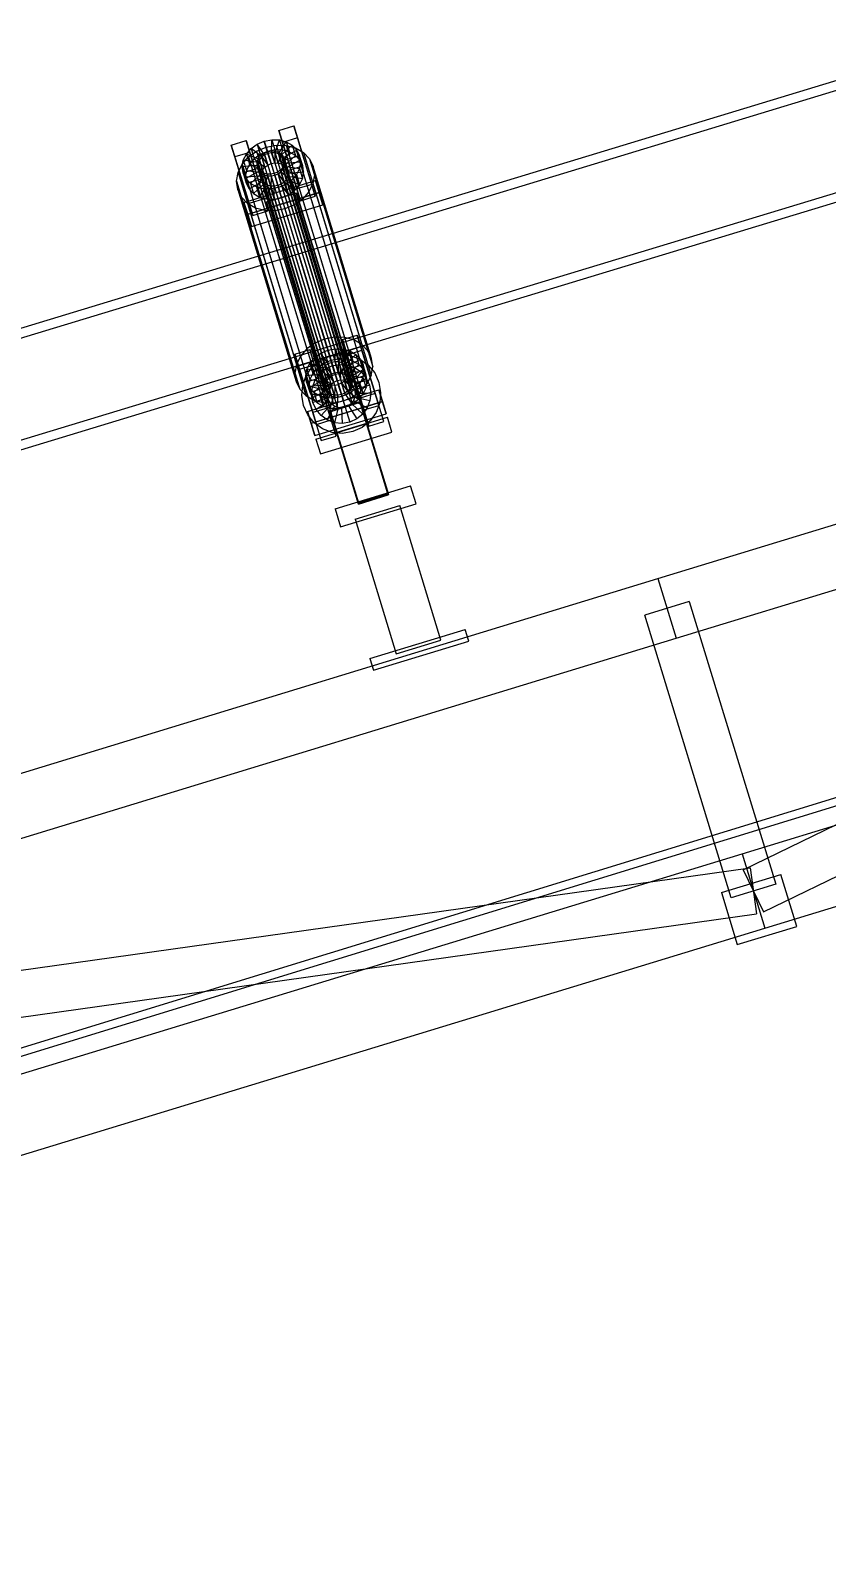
# Model space of a CAD drawing. Header units: millimetres. Extents: x -1970 to 34302, y -65268 to 6837.
# Drawn here: x 23147 to 23659, y 2009 to 2980 of the extents above; entities that cross this region are included whole.
import ezdxf

# ---------------------------------------------------------------- set-up
doc = ezdxf.new("R2010")
doc.units = ezdxf.units.MM
doc.layers.add('COTAS_P', color=1, linetype='Continuous', lineweight=0)
doc.layers.add('lateral_C02', color=7, linetype='Continuous', lineweight=0)
doc.dimstyles.new('R19_100', dxfattribs={"dimtxt": 250, "dimasz": 150, "dimexe": 150, "dimexo": 80, "dimgap": 100, "dimtad": 1, "dimtih": 1, "dimtoh": 1, "dimdsep": 46, "dimcen": 0.09, "dimadec": 0, "dimazin": 0, "dimtfac": 1, "dimtdec": 4, "dimtofl": 0, "dimtmove": 0, "dimatfit": 3, "dimfxl": 1, "dimtolj": 1, "dimtzin": 0, "dimarcsym": 0})

# ---------------------------------------------------------------- blocks, each defined once
blk = doc.blocks.new('*D3')
at = {"layer": 'COTAS_P', "color": 0, "lineweight": -2, "transparency": 16777216}
for p, q in [((25334.81, 3271.57), (25051.31, 4199.21)), ((16158.18, 1324.54), (24951.7, 4011.92)), ((16254.38, 496.51), (15970.89, 1424.15))]:
    blk.add_line(p, q, dxfattribs=at)
at = {"layer": 'COTAS_P', "color": 0, "transparency": 16777216}
for points in [[(24944.39, 4035.83), (24959, 3988.02), (25095.15, 4055.76)], [(16150.87, 1348.45), (16165.48, 1300.63), (16014.73, 1280.7)]]:
    blk.add_solid(points, dxfattribs=at)
at = {"layer": 'Defpoints', "color": 0, "transparency": 16777216}
for p in [(25095.15, 4055.76), (25358.19, 3195.06), (16277.76, 420)]:
    blk.add_point(p, dxfattribs=at)

msp = doc.modelspace()

# ---------------------------------------------------------------- linework, layer by layer
at = {"layer": 'lateral_C02'}
for p, q in [((16335.427, 232.465), (25411.088, 3023.01)), ((16336.897, 227.686), (25412.557, 3018.231)), ((23748.109, 2972.334), (23317.533, 2841.548)), ((23550.312, 2626.873), (24697.916, 2977.591)), ((23605.114, 2439.525), (24697.188, 2971.947)), ((23319.277, 2835.807), (23749.853, 2966.593)), ((23618.261, 2412.559), (24710.335, 2944.981)), ((23562.002, 2588.619), (24709.607, 2939.338)), ((23306.651, 2915.059), (23316.214, 2917.982)), ((23308.985, 2907.376), (23306.651, 2915.059)), ((23306.651, 2915.059), (23318.174, 2877.466)), ((23316.214, 2917.982), (23318.548, 2910.299)), ((23327.737, 2880.389), (23316.214, 2917.982)), ((23276.048, 2905.707), (23285.611, 2908.629)), ((23278.382, 2898.023), (23276.048, 2905.707)), ((23276.048, 2905.707), (23287.571, 2868.114)), ((23285.611, 2908.629), (23287.945, 2900.946)), ((23297.134, 2871.037), (23285.611, 2908.629)), ((23285.746, 2899.878), (23288.784, 2903.393)), ((23288.784, 2903.393), (23292.711, 2906.219)), ((23295.645, 2898.071), (23288.784, 2903.393)), ((23288.784, 2903.393), (23290.784, 2896.807)), ((23292.31, 2901.795), (23298.389, 2904.394)), ((23292.711, 2906.219), (23297.258, 2908.163)), ((23297.505, 2899.41), (23292.711, 2906.219)), ((23292.711, 2906.219), (23294.711, 2899.633)), ((23297.258, 2908.163), (23302.116, 2909.093)), ((23299.659, 2900.331), (23297.258, 2908.163)), ((23297.258, 2908.163), (23299.258, 2901.577)), ((23298.389, 2904.394), (23304.883, 2905.638)), ((23298.389, 2904.394), (23335.896, 2780.91)), ((23301.96, 2900.772), (23302.116, 2909.093)), ((23302.116, 2909.093), (23306.954, 2908.946)), ((23302.116, 2909.093), (23304.117, 2902.507)), ((23304.252, 2900.702), (23306.954, 2908.946)), ((23304.883, 2905.638), (23311.351, 2905.441)), ((23304.883, 2905.638), (23342.391, 2782.154)), ((23306.378, 2900.126), (23311.442, 2907.731)), ((23306.954, 2908.946), (23311.442, 2907.731)), ((23306.954, 2908.946), (23308.955, 2902.36)), ((23308.193, 2899.085), (23315.275, 2905.532)), ((23318.548, 2910.299), (23308.985, 2907.376)), ((23320.508, 2869.783), (23308.985, 2907.376)), ((23311.351, 2905.441), (23317.351, 2903.817)), ((23311.351, 2905.441), (23348.859, 2781.957)), ((23311.442, 2907.731), (23315.275, 2905.532)), ((23311.442, 2907.731), (23313.443, 2901.145)), ((23315.275, 2905.532), (23318.19, 2902.497)), ((23315.275, 2905.532), (23317.275, 2898.946)), ((23317.351, 2903.817), (23322.474, 2900.877)), ((23317.351, 2903.817), (23354.859, 2780.333)), ((23318.548, 2910.299), (23330.071, 2872.706)), ((23337.537, 2775.69), (23768.113, 2906.475)), ((23287.945, 2900.946), (23278.382, 2898.023)), ((23289.905, 2860.43), (23278.382, 2898.023)), ((23280.401, 2888.019), (23282.998, 2893.318)), ((23282.998, 2893.318), (23287.06, 2898.017)), ((23282.998, 2893.318), (23320.506, 2769.834)), ((23283.087, 2891.77), (23283.803, 2895.913)), ((23283.803, 2895.913), (23285.746, 2899.878)), ((23293.285, 2894.529), (23283.803, 2895.913)), ((23283.803, 2895.913), (23285.803, 2889.328)), ((23294.205, 2896.406), (23285.746, 2899.878)), ((23285.746, 2899.878), (23287.746, 2893.292)), ((23287.746, 2893.292), (23285.803, 2889.328)), ((23287.06, 2898.017), (23292.31, 2901.795)), ((23287.06, 2898.017), (23324.568, 2774.533)), ((23290.784, 2896.807), (23287.746, 2893.292)), ((23287.746, 2893.292), (23296.206, 2889.821)), ((23287.945, 2900.946), (23299.468, 2863.353)), ((23294.711, 2899.633), (23290.784, 2896.807)), ((23290.784, 2896.807), (23297.645, 2891.486)), ((23292.31, 2901.795), (23329.817, 2778.311)), ((23292.613, 2893.663), (23292.952, 2895.626)), ((23292.879, 2891.75), (23292.613, 2893.663)), ((23292.613, 2893.663), (23336.122, 2750.422)), ((23293.285, 2894.529), (23292.946, 2892.566)), ((23292.952, 2895.626), (23293.872, 2897.504)), ((23292.952, 2895.626), (23336.46, 2752.385)), ((23294.205, 2896.406), (23293.285, 2894.529)), ((23295.285, 2887.943), (23293.285, 2894.529)), ((23293.872, 2897.504), (23295.311, 2899.169)), ((23293.872, 2897.504), (23337.381, 2754.263)), ((23295.645, 2898.071), (23294.205, 2896.406)), ((23296.206, 2889.821), (23294.205, 2896.406)), ((23299.258, 2901.577), (23294.711, 2899.633)), ((23294.711, 2899.633), (23299.505, 2892.824)), ((23295.311, 2899.169), (23297.171, 2900.508)), ((23295.311, 2899.169), (23338.82, 2755.928)), ((23297.505, 2899.41), (23295.645, 2898.071)), ((23297.645, 2891.486), (23295.645, 2898.071)), ((23297.171, 2900.508), (23299.325, 2901.429)), ((23297.171, 2900.508), (23340.68, 2757.266)), ((23299.659, 2900.331), (23297.505, 2899.41)), ((23299.505, 2892.824), (23297.505, 2899.41)), ((23304.117, 2902.507), (23299.258, 2901.577)), ((23299.258, 2901.577), (23301.659, 2893.745)), ((23299.325, 2901.429), (23301.627, 2901.869)), ((23299.325, 2901.429), (23342.834, 2758.187)), ((23299.505, 2892.824), (23301.659, 2893.745)), ((23301.96, 2900.772), (23299.659, 2900.331)), ((23301.659, 2893.745), (23299.659, 2900.331)), ((23301.627, 2901.869), (23303.918, 2901.799)), ((23301.627, 2901.869), (23345.135, 2758.628)), ((23301.659, 2893.745), (23303.96, 2894.186)), ((23304.252, 2900.702), (23301.96, 2900.772)), ((23303.96, 2894.186), (23301.96, 2900.772)), ((23303.918, 2901.799), (23306.044, 2901.224)), ((23303.918, 2901.799), (23347.427, 2758.558)), ((23304.117, 2902.507), (23303.96, 2894.186)), ((23303.96, 2894.186), (23306.252, 2894.116)), ((23308.955, 2902.36), (23304.117, 2902.507)), ((23306.378, 2900.126), (23304.252, 2900.702)), ((23306.252, 2894.116), (23304.252, 2900.702)), ((23306.044, 2901.224), (23307.859, 2900.182)), ((23306.044, 2901.224), (23349.553, 2757.983)), ((23308.955, 2902.36), (23306.252, 2894.116)), ((23306.252, 2894.116), (23308.378, 2893.541)), ((23308.193, 2899.085), (23306.378, 2900.126)), ((23308.378, 2893.541), (23306.378, 2900.126)), ((23307.859, 2900.182), (23309.24, 2898.745)), ((23307.859, 2900.182), (23351.368, 2756.941)), ((23309.574, 2897.647), (23308.193, 2899.085)), ((23310.193, 2892.499), (23308.193, 2899.085)), ((23313.443, 2901.145), (23308.378, 2893.541)), ((23308.378, 2893.541), (23310.193, 2892.499)), ((23313.443, 2901.145), (23308.955, 2902.36)), ((23310.02, 2893.134), (23309.1, 2891.256)), ((23309.24, 2898.745), (23310.093, 2897.01)), ((23309.24, 2898.745), (23352.749, 2755.504)), ((23309.574, 2897.647), (23318.19, 2902.497)), ((23310.426, 2895.913), (23309.574, 2897.647)), ((23311.574, 2891.062), (23309.574, 2897.647)), ((23310.359, 2895.096), (23310.02, 2893.134)), ((23310.02, 2893.134), (23353.529, 2749.892)), ((23310.093, 2897.01), (23310.359, 2895.096)), ((23353.602, 2753.769), (23310.093, 2897.01)), ((23317.275, 2898.946), (23310.193, 2892.499)), ((23310.353, 2892.036), (23310.692, 2893.999)), ((23310.359, 2895.096), (23353.868, 2751.855)), ((23319.99, 2898.835), (23310.426, 2895.913)), ((23310.426, 2895.913), (23312.427, 2889.327)), ((23310.692, 2893.999), (23310.426, 2895.913)), ((23310.692, 2893.999), (23320.551, 2894.795)), ((23312.693, 2887.413), (23310.692, 2893.999)), ((23320.19, 2895.912), (23311.574, 2891.062)), ((23317.275, 2898.946), (23313.443, 2901.145)), ((23320.19, 2895.912), (23317.275, 2898.946)), ((23318.19, 2902.497), (23319.99, 2898.835)), ((23318.19, 2902.497), (23320.19, 2895.912)), ((23320.551, 2894.795), (23319.836, 2890.651)), ((23321.99, 2892.25), (23319.99, 2898.835)), ((23319.99, 2898.835), (23320.551, 2894.795)), ((23321.99, 2892.25), (23320.19, 2895.912)), ((23320.551, 2894.795), (23322.551, 2888.209)), ((23322.474, 2900.877), (23326.371, 2896.82)), ((23322.474, 2900.877), (23359.982, 2777.393)), ((23326.371, 2896.82), (23328.777, 2891.925)), ((23326.371, 2896.82), (23363.879, 2773.336)), ((23769.857, 2900.734), (23339.281, 2769.949)), ((23279.445, 2882.479), (23280.401, 2888.019)), ((23280.401, 2888.019), (23317.909, 2764.535)), ((23292.946, 2892.566), (23283.087, 2891.77)), ((23283.087, 2891.77), (23285.088, 2885.184)), ((23283.649, 2887.729), (23283.087, 2891.77)), ((23293.212, 2890.652), (23283.649, 2887.729)), ((23283.649, 2887.729), (23285.649, 2881.143)), ((23285.448, 2884.067), (23283.649, 2887.729)), ((23285.803, 2889.328), (23285.088, 2885.184)), ((23285.088, 2885.184), (23294.947, 2885.98)), ((23285.088, 2885.184), (23285.649, 2881.143)), ((23294.065, 2888.917), (23285.448, 2884.067)), ((23285.448, 2884.067), (23287.449, 2877.481)), ((23288.364, 2881.033), (23285.448, 2884.067)), ((23285.649, 2881.143), (23295.213, 2884.066)), ((23285.803, 2889.328), (23295.285, 2887.943)), ((23295.446, 2887.48), (23288.364, 2881.033)), ((23297.261, 2886.438), (23292.196, 2878.834)), ((23293.731, 2890.015), (23292.879, 2891.75)), ((23292.879, 2891.75), (23336.388, 2748.508)), ((23294.947, 2885.98), (23292.946, 2892.566)), ((23292.946, 2892.566), (23293.212, 2890.652)), ((23295.213, 2884.066), (23293.212, 2890.652)), ((23293.212, 2890.652), (23294.065, 2888.917)), ((23295.112, 2888.578), (23293.731, 2890.015)), ((23293.731, 2890.015), (23337.24, 2746.773)), ((23296.065, 2882.331), (23294.065, 2888.917)), ((23294.065, 2888.917), (23295.446, 2887.48)), ((23294.947, 2885.98), (23295.285, 2887.943)), ((23295.213, 2884.066), (23294.947, 2885.98)), ((23296.927, 2887.536), (23295.112, 2888.578)), ((23295.112, 2888.578), (23338.621, 2745.336)), ((23296.065, 2882.331), (23295.213, 2884.066)), ((23295.285, 2887.943), (23296.206, 2889.821)), ((23297.446, 2880.894), (23295.446, 2887.48)), ((23295.446, 2887.48), (23297.261, 2886.438)), ((23296.206, 2889.821), (23297.645, 2891.486)), ((23299.387, 2885.863), (23296.684, 2877.619)), ((23299.053, 2886.96), (23296.927, 2887.536)), ((23296.927, 2887.536), (23340.436, 2744.294)), ((23299.261, 2879.852), (23297.261, 2886.438)), ((23297.261, 2886.438), (23299.387, 2885.863)), ((23297.645, 2891.486), (23299.505, 2892.824)), ((23301.345, 2886.891), (23299.053, 2886.96)), ((23299.053, 2886.96), (23342.562, 2743.719)), ((23301.387, 2879.277), (23299.387, 2885.863)), ((23299.387, 2885.863), (23301.679, 2885.793)), ((23303.646, 2887.331), (23301.345, 2886.891)), ((23301.345, 2886.891), (23344.854, 2743.649)), ((23301.679, 2885.793), (23301.522, 2877.472)), ((23301.679, 2885.793), (23303.98, 2886.234)), ((23303.679, 2879.207), (23301.679, 2885.793)), ((23305.8, 2888.252), (23303.646, 2887.331)), ((23303.646, 2887.331), (23347.155, 2744.09)), ((23303.98, 2886.234), (23306.134, 2887.155)), ((23303.98, 2886.234), (23306.38, 2878.402)), ((23305.98, 2879.648), (23303.98, 2886.234)), ((23307.66, 2889.591), (23305.8, 2888.252)), ((23305.8, 2888.252), (23349.309, 2745.011)), ((23306.134, 2887.155), (23307.994, 2888.493)), ((23306.134, 2887.155), (23310.928, 2880.346)), ((23308.134, 2880.569), (23306.134, 2887.155)), ((23309.1, 2891.256), (23307.66, 2889.591)), ((23307.66, 2889.591), (23351.169, 2746.349)), ((23307.994, 2888.493), (23309.433, 2890.158)), ((23307.994, 2888.493), (23314.855, 2883.172)), ((23309.994, 2881.907), (23307.994, 2888.493)), ((23309.1, 2891.256), (23352.608, 2748.014)), ((23309.433, 2890.158), (23310.353, 2892.036)), ((23309.433, 2890.158), (23317.893, 2886.687)), ((23311.433, 2883.572), (23309.433, 2890.158)), ((23311.433, 2883.572), (23309.994, 2881.907)), ((23310.193, 2892.499), (23311.574, 2891.062)), ((23310.353, 2892.036), (23319.836, 2890.651)), ((23312.354, 2885.45), (23310.353, 2892.036)), ((23312.354, 2885.45), (23311.433, 2883.572)), ((23319.893, 2880.101), (23311.433, 2883.572)), ((23311.574, 2891.062), (23312.427, 2889.327)), ((23312.693, 2887.413), (23312.354, 2885.45)), ((23321.836, 2884.065), (23312.354, 2885.45)), ((23312.427, 2889.327), (23321.99, 2892.25)), ((23312.427, 2889.327), (23312.693, 2887.413)), ((23322.551, 2888.209), (23312.693, 2887.413)), ((23317.893, 2886.687), (23314.855, 2883.172)), ((23319.836, 2890.651), (23317.893, 2886.687)), ((23317.893, 2886.687), (23319.893, 2880.101)), ((23319.836, 2890.651), (23321.836, 2884.065)), ((23319.893, 2880.101), (23321.836, 2884.065)), ((23321.836, 2884.065), (23322.551, 2888.209)), ((23322.551, 2888.209), (23321.99, 2892.25)), ((23329.528, 2886.523), (23328.572, 2880.984)), ((23328.777, 2891.925), (23329.528, 2886.523)), ((23366.285, 2768.441), (23328.777, 2891.925)), ((23329.528, 2886.523), (23367.035, 2763.039)), ((23280.195, 2877.078), (23279.445, 2882.479)), ((23279.445, 2882.479), (23316.953, 2758.995)), ((23282.601, 2872.182), (23280.195, 2877.078)), ((23280.195, 2877.078), (23317.703, 2753.594)), ((23284.222, 2868.803), (23330.126, 2882.832)), ((23285.649, 2881.143), (23287.449, 2877.481)), ((23332.46, 2875.149), (23286.556, 2861.12)), ((23332.527, 2875), (23286.623, 2860.972)), ((23287.449, 2877.481), (23296.065, 2882.331)), ((23287.449, 2877.481), (23290.364, 2874.447)), ((23288.364, 2881.033), (23290.364, 2874.447)), ((23292.196, 2878.834), (23288.364, 2881.033)), ((23290.364, 2874.447), (23297.446, 2880.894)), ((23290.364, 2874.447), (23294.196, 2872.248)), ((23292.196, 2878.834), (23294.196, 2872.248)), ((23296.684, 2877.619), (23292.196, 2878.834)), ((23294.196, 2872.248), (23299.261, 2879.852)), ((23297.446, 2880.894), (23296.065, 2882.331)), ((23296.684, 2877.619), (23298.685, 2871.033)), ((23301.522, 2877.472), (23296.684, 2877.619)), ((23299.261, 2879.852), (23297.446, 2880.894)), ((23298.685, 2871.033), (23301.387, 2879.277)), ((23298.74, 2869.175), (23317.867, 2875.021)), ((23317.941, 2874.777), (23298.815, 2868.931)), ((23301.387, 2879.277), (23299.261, 2879.852)), ((23303.679, 2879.207), (23301.387, 2879.277)), ((23306.38, 2878.402), (23301.522, 2877.472)), ((23301.522, 2877.472), (23303.523, 2870.886)), ((23303.523, 2870.886), (23303.679, 2879.207)), ((23305.98, 2879.648), (23303.679, 2879.207)), ((23308.134, 2880.569), (23305.98, 2879.648)), ((23308.381, 2871.816), (23305.98, 2879.648)), ((23310.928, 2880.346), (23306.38, 2878.402)), ((23306.38, 2878.402), (23308.381, 2871.816)), ((23309.994, 2881.907), (23308.134, 2880.569)), ((23312.928, 2873.76), (23308.134, 2880.569)), ((23308.381, 2871.816), (23312.928, 2873.76)), ((23316.855, 2876.586), (23309.994, 2881.907)), ((23314.855, 2883.172), (23310.928, 2880.346)), ((23310.928, 2880.346), (23312.928, 2873.76)), ((23312.928, 2873.76), (23316.855, 2876.586)), ((23314.855, 2883.172), (23316.855, 2876.586)), ((23316.855, 2876.586), (23319.893, 2880.101)), ((23317.867, 2875.021), (23317.941, 2874.777)), ((23377.088, 2681.254), (23317.867, 2875.021)), ((23317.941, 2874.777), (23377.162, 2681.01)), ((23327.737, 2880.389), (23318.174, 2877.466)), ((23318.174, 2877.466), (23320.508, 2869.783)), ((23325.974, 2875.684), (23321.913, 2870.985)), ((23328.572, 2880.984), (23325.974, 2875.684)), ((23325.974, 2875.684), (23363.482, 2752.2)), ((23330.071, 2872.706), (23327.737, 2880.389)), ((23328.572, 2880.984), (23366.079, 2757.5)), ((23330.126, 2882.832), (23332.46, 2875.149)), ((23332.527, 2875), (23330.126, 2882.832)), ((23332.46, 2875.149), (23334.861, 2867.317)), ((23334.861, 2867.317), (23332.527, 2875)), ((23286.499, 2868.126), (23282.601, 2872.182)), ((23282.601, 2872.182), (23320.109, 2748.698)), ((23286.556, 2861.12), (23284.222, 2868.803)), ((23284.222, 2868.803), (23286.623, 2860.972)), ((23291.622, 2865.186), (23286.499, 2868.126)), ((23286.499, 2868.126), (23324.006, 2744.642)), ((23297.134, 2871.037), (23287.571, 2868.114)), ((23287.571, 2868.114), (23289.905, 2860.43)), ((23288.956, 2853.288), (23334.861, 2867.317)), ((23297.622, 2863.562), (23291.622, 2865.186)), ((23291.622, 2865.186), (23329.129, 2741.702)), ((23294.196, 2872.248), (23298.685, 2871.033)), ((23299.468, 2863.353), (23297.134, 2871.037)), ((23298.685, 2871.033), (23303.523, 2870.886)), ((23298.815, 2868.931), (23298.74, 2869.175)), ((23357.961, 2675.408), (23298.74, 2869.175)), ((23358.035, 2675.164), (23298.815, 2868.931)), ((23303.523, 2870.886), (23308.381, 2871.816)), ((23310.584, 2864.608), (23304.089, 2863.365)), ((23316.663, 2867.207), (23310.584, 2864.608)), ((23310.584, 2864.608), (23348.092, 2741.124)), ((23321.913, 2870.985), (23316.663, 2867.207)), ((23316.663, 2867.207), (23354.171, 2743.723)), ((23320.508, 2869.783), (23330.071, 2872.706)), ((23321.913, 2870.985), (23359.42, 2747.501)), ((23288.956, 2853.288), (23286.556, 2861.12)), ((23286.623, 2860.972), (23288.956, 2853.288)), ((23289.905, 2860.43), (23299.468, 2863.353)), ((23304.089, 2863.365), (23297.622, 2863.562)), ((23297.622, 2863.562), (23335.129, 2740.078)), ((23304.089, 2863.365), (23341.597, 2739.881)), ((23317.533, 2841.548), (22743.432, 2667.168)), ((22745.175, 2661.427), (23319.277, 2835.807)), ((23337.537, 2775.69), (23317.533, 2841.548)), ((23317.533, 2841.548), (23319.277, 2835.807)), ((23319.277, 2835.807), (23339.281, 2769.949)), ((23604.381, 2449.95), (24751.985, 2800.669)), ((23329.817, 2778.311), (23324.568, 2774.533)), ((23335.896, 2780.91), (23329.817, 2778.311)), ((23342.391, 2782.154), (23335.896, 2780.91)), ((23348.859, 2781.957), (23342.391, 2782.154)), ((23347.492, 2780.599), (23357.056, 2783.522)), ((23349.826, 2772.916), (23347.492, 2780.599)), ((23347.492, 2780.599), (23359.015, 2743.006)), ((23354.859, 2780.333), (23348.859, 2781.957)), ((23359.982, 2777.393), (23354.859, 2780.333)), ((23357.056, 2783.522), (23359.389, 2775.838)), ((23368.579, 2745.929), (23357.056, 2783.522)), ((23363.879, 2773.336), (23359.982, 2777.393)), ((22763.436, 2601.31), (23337.537, 2775.69)), ((23339.281, 2769.949), (22765.179, 2595.569)), ((23316.89, 2771.246), (23326.453, 2774.169)), ((23319.223, 2763.563), (23316.89, 2771.246)), ((23316.89, 2771.246), (23328.413, 2733.654)), ((23320.506, 2769.834), (23317.909, 2764.535)), ((23324.568, 2774.533), (23320.506, 2769.834)), ((23326.453, 2774.169), (23328.787, 2766.486)), ((23337.976, 2736.576), (23326.453, 2774.169)), ((23326.587, 2765.417), (23329.625, 2768.932)), ((23328.13, 2762.983), (23333.247, 2767.2)), ((23329.625, 2768.932), (23333.552, 2771.758)), ((23336.486, 2763.611), (23329.625, 2768.932)), ((23329.625, 2768.932), (23331.626, 2762.347)), ((23333.247, 2767.2), (23339.281, 2769.949)), ((23333.552, 2771.758), (23338.1, 2773.702)), ((23338.346, 2764.95), (23333.552, 2771.758)), ((23333.552, 2771.758), (23335.553, 2765.172)), ((23340.1, 2767.117), (23335.553, 2765.172)), ((23338.1, 2773.702), (23342.958, 2774.633)), ((23340.5, 2765.871), (23338.1, 2773.702)), ((23338.1, 2773.702), (23340.1, 2767.117)), ((23339.281, 2769.949), (23345.821, 2771.043)), ((23344.958, 2768.047), (23340.1, 2767.117)), ((23340.1, 2767.117), (23342.501, 2759.285)), ((23342.802, 2766.311), (23342.958, 2774.633)), ((23342.958, 2774.633), (23347.796, 2774.485)), ((23342.958, 2774.633), (23344.958, 2768.047)), ((23344.958, 2768.047), (23344.802, 2759.725)), ((23349.796, 2767.9), (23344.958, 2768.047)), ((23345.093, 2766.241), (23347.796, 2774.485)), ((23345.821, 2771.043), (23352.421, 2770.407)), ((23349.796, 2767.9), (23347.094, 2759.656)), ((23347.219, 2765.666), (23352.284, 2773.271)), ((23347.796, 2774.485), (23352.284, 2773.271)), ((23347.796, 2774.485), (23349.796, 2767.9)), ((23349.034, 2764.624), (23356.116, 2771.071)), ((23354.284, 2766.685), (23349.796, 2767.9)), ((23359.389, 2775.838), (23349.826, 2772.916)), ((23361.349, 2735.323), (23349.826, 2772.916)), ((23350.415, 2763.187), (23359.032, 2768.037)), ((23350.502, 2770.869), (23360.066, 2773.792)), ((23350.502, 2770.869), (23364.531, 2724.965)), ((23352.284, 2773.271), (23356.116, 2771.071)), ((23352.284, 2773.271), (23354.284, 2766.685)), ((23352.421, 2770.407), (23358.632, 2768.084)), ((23356.116, 2771.071), (23359.032, 2768.037)), ((23356.116, 2771.071), (23358.117, 2764.485)), ((23358.632, 2768.084), (23364.029, 2764.233)), ((23359.032, 2768.037), (23360.831, 2764.375)), ((23359.032, 2768.037), (23361.032, 2761.451)), ((23359.389, 2775.838), (23370.913, 2738.245)), ((23374.094, 2727.887), (23360.066, 2773.792)), ((23366.285, 2768.441), (23363.879, 2773.336)), ((23367.035, 2763.039), (23366.285, 2768.441)), ((23317.909, 2764.535), (23316.953, 2758.995)), ((23316.953, 2758.995), (23317.703, 2753.594)), ((23328.787, 2766.486), (23319.223, 2763.563)), ((23330.746, 2725.97), (23319.223, 2763.563)), ((23319.899, 2761.516), (23329.463, 2764.439)), ((23319.899, 2761.516), (23333.928, 2715.612)), ((23321.956, 2751.375), (23324.279, 2757.585)), ((23323.929, 2757.309), (23324.644, 2761.453)), ((23333.788, 2758.106), (23323.929, 2757.309)), ((23323.929, 2757.309), (23325.929, 2750.724)), ((23324.49, 2753.269), (23323.929, 2757.309)), ((23324.279, 2757.585), (23328.13, 2762.983)), ((23324.644, 2761.453), (23326.587, 2765.417)), ((23334.127, 2760.068), (23324.644, 2761.453)), ((23324.644, 2761.453), (23326.645, 2754.867)), ((23335.047, 2761.946), (23326.587, 2765.417)), ((23326.587, 2765.417), (23328.588, 2758.832)), ((23328.588, 2758.832), (23326.645, 2754.867)), ((23331.626, 2762.347), (23328.588, 2758.832)), ((23328.588, 2758.832), (23337.047, 2755.36)), ((23328.787, 2766.486), (23340.31, 2728.893)), ((23343.491, 2718.535), (23329.463, 2764.439)), ((23329.93, 2754.58), (23332.81, 2758.618)), ((23335.553, 2765.172), (23331.626, 2762.347)), ((23331.626, 2762.347), (23338.487, 2757.025)), ((23332.81, 2758.618), (23336.638, 2761.772)), ((23340.123, 2751.797), (23332.81, 2758.618)), ((23334.127, 2760.068), (23333.788, 2758.106)), ((23335.788, 2751.52), (23333.788, 2758.106)), ((23333.788, 2758.106), (23334.054, 2756.192)), ((23335.047, 2761.946), (23334.127, 2760.068)), ((23336.127, 2753.482), (23334.127, 2760.068)), ((23336.486, 2763.611), (23335.047, 2761.946)), ((23337.047, 2755.36), (23335.047, 2761.946)), ((23335.553, 2765.172), (23340.347, 2758.364)), ((23338.346, 2764.95), (23336.486, 2763.611)), ((23338.487, 2757.025), (23336.486, 2763.611)), ((23336.638, 2761.772), (23341.151, 2763.829)), ((23341.936, 2753.291), (23336.638, 2761.772)), ((23340.5, 2765.871), (23338.346, 2764.95)), ((23340.347, 2758.364), (23338.346, 2764.95)), ((23338.487, 2757.025), (23340.347, 2758.364)), ((23340.68, 2757.266), (23338.82, 2755.928)), ((23340.347, 2758.364), (23342.501, 2759.285)), ((23342.802, 2766.311), (23340.5, 2765.871)), ((23342.501, 2759.285), (23340.5, 2765.871)), ((23342.834, 2758.187), (23340.68, 2757.266)), ((23341.151, 2763.829), (23346.044, 2764.647)), ((23344.074, 2754.265), (23341.151, 2763.829)), ((23342.501, 2759.285), (23344.802, 2759.725)), ((23345.093, 2766.241), (23342.802, 2766.311)), ((23344.802, 2759.725), (23342.802, 2766.311)), ((23345.135, 2758.628), (23342.834, 2758.187)), ((23344.802, 2759.725), (23347.094, 2759.656)), ((23347.219, 2765.666), (23345.093, 2766.241)), ((23347.094, 2759.656), (23345.093, 2766.241)), ((23347.427, 2758.558), (23345.135, 2758.628)), ((23346.391, 2754.653), (23346.044, 2764.647)), ((23346.044, 2764.647), (23350.981, 2764.171)), ((23347.094, 2759.656), (23349.22, 2759.08)), ((23349.034, 2764.624), (23347.219, 2765.666)), ((23349.22, 2759.08), (23347.219, 2765.666)), ((23349.553, 2757.983), (23347.427, 2758.558)), ((23348.73, 2754.427), (23350.981, 2764.171)), ((23350.415, 2763.187), (23349.034, 2764.624)), ((23351.035, 2758.038), (23349.034, 2764.624)), ((23354.284, 2766.685), (23349.22, 2759.08)), ((23349.22, 2759.08), (23351.035, 2758.038)), ((23351.368, 2756.941), (23349.553, 2757.983)), ((23350.275, 2755.698), (23351.195, 2757.576)), ((23351.268, 2761.452), (23350.415, 2763.187)), ((23352.416, 2756.601), (23350.415, 2763.187)), ((23350.931, 2753.604), (23355.626, 2762.433)), ((23350.981, 2764.171), (23355.626, 2762.433)), ((23358.117, 2764.485), (23351.035, 2758.038)), ((23351.035, 2758.038), (23352.416, 2756.601)), ((23351.195, 2757.576), (23351.534, 2759.538)), ((23351.195, 2757.576), (23360.677, 2756.191)), ((23353.195, 2750.99), (23351.195, 2757.576)), ((23360.831, 2764.375), (23351.268, 2761.452)), ((23351.268, 2761.452), (23353.268, 2754.867)), ((23351.534, 2759.538), (23351.268, 2761.452)), ((23351.534, 2759.538), (23361.393, 2760.334)), ((23353.534, 2752.953), (23351.534, 2759.538)), ((23361.032, 2761.451), (23352.416, 2756.601)), ((23352.843, 2752.24), (23359.664, 2759.552)), ((23353.268, 2754.867), (23362.832, 2757.789)), ((23358.117, 2764.485), (23354.284, 2766.685)), ((23355.626, 2762.433), (23359.664, 2759.552)), ((23361.032, 2761.451), (23358.117, 2764.485)), ((23359.664, 2759.552), (23362.819, 2755.725)), ((23361.393, 2760.334), (23360.677, 2756.191)), ((23362.832, 2757.789), (23360.831, 2764.375)), ((23360.831, 2764.375), (23361.393, 2760.334)), ((23362.832, 2757.789), (23361.032, 2761.451)), ((23361.393, 2760.334), (23363.393, 2753.749)), ((23363.393, 2753.749), (23362.832, 2757.789)), ((23363.482, 2752.2), (23366.079, 2757.5)), ((23364.029, 2764.233), (23368.246, 2759.116)), ((23366.079, 2757.5), (23367.035, 2763.039)), ((23368.246, 2759.116), (23370.996, 2753.082)), ((23317.703, 2753.594), (23320.109, 2748.698)), ((23320.109, 2748.698), (23324.006, 2744.642)), ((23321.32, 2744.775), (23321.956, 2751.375)), ((23334.054, 2756.192), (23324.49, 2753.269)), ((23324.49, 2753.269), (23326.491, 2746.683)), ((23326.29, 2749.607), (23324.49, 2753.269)), ((23325.064, 2734.343), (23370.968, 2748.372)), ((23326.645, 2754.867), (23325.929, 2750.724)), ((23325.929, 2750.724), (23335.788, 2751.52)), ((23325.929, 2750.724), (23326.491, 2746.683)), ((23334.906, 2754.457), (23326.29, 2749.607)), ((23326.29, 2749.607), (23328.291, 2743.021)), ((23329.205, 2746.573), (23326.29, 2749.607)), ((23326.491, 2746.683), (23336.054, 2749.606)), ((23326.645, 2754.867), (23336.127, 2753.482)), ((23327.716, 2744.997), (23328.192, 2749.934)), ((23328.192, 2749.934), (23329.93, 2754.58)), ((23337.935, 2747.684), (23328.192, 2749.934)), ((23328.291, 2743.021), (23336.907, 2747.871)), ((23336.287, 2753.02), (23329.205, 2746.573)), ((23338.758, 2749.884), (23329.93, 2754.58)), ((23338.103, 2751.978), (23333.038, 2744.373)), ((23336.054, 2749.606), (23334.054, 2756.192)), ((23334.054, 2756.192), (23334.906, 2754.457)), ((23336.907, 2747.871), (23334.906, 2754.457)), ((23334.906, 2754.457), (23336.287, 2753.02)), ((23335.788, 2751.52), (23336.127, 2753.482)), ((23336.054, 2749.606), (23335.788, 2751.52)), ((23336.907, 2747.871), (23336.054, 2749.606)), ((23336.46, 2752.385), (23336.122, 2750.422)), ((23336.122, 2750.422), (23336.388, 2748.508)), ((23336.127, 2753.482), (23337.047, 2755.36)), ((23338.288, 2746.434), (23336.287, 2753.02)), ((23336.287, 2753.02), (23338.103, 2751.978)), ((23336.388, 2748.508), (23337.24, 2746.773)), ((23337.381, 2754.263), (23336.46, 2752.385)), ((23338.288, 2746.434), (23336.907, 2747.871)), ((23337.047, 2755.36), (23338.487, 2757.025)), ((23338.82, 2755.928), (23337.381, 2754.263)), ((23340.228, 2751.402), (23337.526, 2743.159)), ((23337.71, 2745.345), (23337.935, 2747.684)), ((23337.935, 2747.684), (23338.758, 2749.884)), ((23340.103, 2745.392), (23338.103, 2751.978)), ((23338.103, 2751.978), (23340.228, 2751.402)), ((23338.758, 2749.884), (23340.123, 2751.797)), ((23340.123, 2751.797), (23341.936, 2753.291)), ((23342.229, 2744.817), (23340.228, 2751.402)), ((23340.228, 2751.402), (23342.52, 2751.333)), ((23341.936, 2753.291), (23344.074, 2754.265)), ((23342.52, 2751.333), (23342.364, 2743.011)), ((23342.52, 2751.333), (23344.821, 2751.773)), ((23344.521, 2744.747), (23342.52, 2751.333)), ((23344.074, 2754.265), (23346.391, 2754.653)), ((23344.821, 2751.773), (23346.975, 2752.694)), ((23344.821, 2751.773), (23347.222, 2743.941)), ((23346.822, 2745.187), (23344.821, 2751.773)), ((23346.391, 2754.653), (23348.73, 2754.427)), ((23346.975, 2752.694), (23348.835, 2754.033)), ((23346.975, 2752.694), (23351.769, 2745.886)), ((23348.976, 2746.108), (23346.975, 2752.694)), ((23348.73, 2754.427), (23350.931, 2753.604)), ((23348.835, 2754.033), (23350.275, 2755.698)), ((23348.835, 2754.033), (23355.696, 2748.712)), ((23350.836, 2747.447), (23348.835, 2754.033)), ((23350.836, 2747.447), (23348.976, 2746.108)), ((23350.275, 2755.698), (23358.735, 2752.226)), ((23352.275, 2749.112), (23350.275, 2755.698)), ((23352.275, 2749.112), (23350.836, 2747.447)), ((23357.697, 2742.126), (23350.836, 2747.447)), ((23350.931, 2753.604), (23352.843, 2752.24)), ((23351.169, 2746.349), (23352.608, 2748.014)), ((23352.749, 2755.504), (23351.368, 2756.941)), ((23355.696, 2748.712), (23351.769, 2745.886)), ((23353.195, 2750.99), (23352.275, 2749.112)), ((23360.735, 2745.641), (23352.275, 2749.112)), ((23352.416, 2756.601), (23353.268, 2754.867)), ((23352.608, 2748.014), (23353.529, 2749.892)), ((23353.602, 2753.769), (23352.749, 2755.504)), ((23352.843, 2752.24), (23354.337, 2750.427)), ((23353.534, 2752.953), (23353.195, 2750.99)), ((23362.678, 2749.605), (23353.195, 2750.99)), ((23353.268, 2754.867), (23353.534, 2752.953)), ((23353.529, 2749.892), (23353.868, 2751.855)), ((23363.393, 2753.749), (23353.534, 2752.953)), ((23353.868, 2751.855), (23353.602, 2753.769)), ((23354.171, 2743.723), (23359.42, 2747.501)), ((23354.337, 2750.427), (23362.819, 2755.725)), ((23354.337, 2750.427), (23355.312, 2748.289)), ((23364.875, 2751.211), (23355.312, 2748.289)), ((23355.312, 2748.289), (23355.699, 2745.971)), ((23358.735, 2752.226), (23355.696, 2748.712)), ((23355.696, 2748.712), (23357.697, 2742.126)), ((23360.677, 2756.191), (23358.735, 2752.226)), ((23358.735, 2752.226), (23360.735, 2745.641)), ((23359.42, 2747.501), (23363.482, 2752.2)), ((23360.677, 2756.191), (23362.678, 2749.605)), ((23360.735, 2745.641), (23362.678, 2749.605)), ((23362.678, 2749.605), (23363.393, 2753.749)), ((23362.819, 2755.725), (23364.875, 2751.211)), ((23364.875, 2751.211), (23365.693, 2746.319)), ((23370.968, 2748.372), (23373.302, 2740.688)), ((23373.368, 2740.54), (23370.968, 2748.372)), ((23370.996, 2753.082), (23372.089, 2746.542)), ((23618.994, 2402.133), (24766.599, 2752.852)), ((23322.414, 2738.235), (23321.32, 2744.775)), ((23325.163, 2732.201), (23322.414, 2738.235)), ((23324.006, 2744.642), (23329.129, 2741.702)), ((23326.491, 2746.683), (23328.291, 2743.021)), ((23373.302, 2740.688), (23327.397, 2726.66)), ((23373.368, 2740.54), (23327.464, 2726.511)), ((23337.71, 2745.345), (23327.716, 2744.997)), ((23328.534, 2740.105), (23327.716, 2744.997)), ((23328.291, 2743.021), (23331.206, 2739.987)), ((23338.098, 2743.028), (23328.534, 2740.105)), ((23330.591, 2735.592), (23328.534, 2740.105)), ((23329.129, 2741.702), (23335.129, 2740.078)), ((23329.205, 2746.573), (23331.206, 2739.987)), ((23333.038, 2744.373), (23329.205, 2746.573)), ((23339.072, 2740.89), (23330.591, 2735.592)), ((23331.206, 2739.987), (23338.288, 2746.434)), ((23331.206, 2739.987), (23335.038, 2737.787)), ((23333.038, 2744.373), (23335.038, 2737.787)), ((23337.526, 2743.159), (23333.038, 2744.373)), ((23340.566, 2739.077), (23333.745, 2731.764)), ((23335.038, 2737.787), (23340.103, 2745.392)), ((23335.038, 2737.787), (23339.526, 2736.573)), ((23335.129, 2740.078), (23341.597, 2739.881)), ((23337.24, 2746.773), (23338.621, 2745.336)), ((23337.526, 2743.159), (23339.526, 2736.573)), ((23342.364, 2743.011), (23337.526, 2743.159)), ((23338.098, 2743.028), (23337.71, 2745.345)), ((23342.478, 2737.712), (23337.783, 2728.883)), ((23339.072, 2740.89), (23338.098, 2743.028)), ((23340.103, 2745.392), (23338.288, 2746.434)), ((23338.621, 2745.336), (23340.436, 2744.294)), ((23340.566, 2739.077), (23339.072, 2740.89)), ((23339.498, 2734.99), (23358.624, 2740.836)), ((23339.526, 2736.573), (23342.229, 2744.817)), ((23358.867, 2740.042), (23339.741, 2734.195)), ((23342.229, 2744.817), (23340.103, 2745.392)), ((23340.436, 2744.294), (23342.562, 2743.719)), ((23342.478, 2737.712), (23340.566, 2739.077)), ((23341.597, 2739.881), (23348.092, 2741.124)), ((23344.521, 2744.747), (23342.229, 2744.817)), ((23347.222, 2743.941), (23342.364, 2743.011)), ((23342.364, 2743.011), (23344.364, 2736.425)), ((23344.679, 2736.889), (23342.478, 2737.712)), ((23342.562, 2743.719), (23344.854, 2743.649)), ((23344.364, 2736.425), (23344.521, 2744.747)), ((23346.822, 2745.187), (23344.521, 2744.747)), ((23344.854, 2743.649), (23347.155, 2744.09)), ((23348.976, 2746.108), (23346.822, 2745.187)), ((23349.222, 2737.356), (23346.822, 2745.187)), ((23347.155, 2744.09), (23349.309, 2745.011)), ((23351.769, 2745.886), (23347.222, 2743.941)), ((23347.222, 2743.941), (23349.222, 2737.356)), ((23348.092, 2741.124), (23354.171, 2743.723)), ((23353.77, 2739.3), (23348.976, 2746.108)), ((23349.222, 2737.356), (23353.77, 2739.3)), ((23349.309, 2745.011), (23351.169, 2746.349)), ((23351.473, 2738.025), (23349.335, 2737.051)), ((23353.286, 2739.519), (23351.473, 2738.025)), ((23351.473, 2738.025), (23356.771, 2729.544)), ((23351.769, 2745.886), (23353.77, 2739.3)), ((23354.651, 2741.432), (23353.286, 2739.519)), ((23353.286, 2739.519), (23360.599, 2732.699)), ((23353.77, 2739.3), (23357.697, 2742.126)), ((23355.474, 2743.633), (23354.651, 2741.432)), ((23354.651, 2741.432), (23363.48, 2736.736)), ((23355.699, 2745.971), (23355.474, 2743.633)), ((23355.474, 2743.633), (23365.217, 2741.382)), ((23355.699, 2745.971), (23365.693, 2746.319)), ((23357.697, 2742.126), (23360.735, 2745.641)), ((23358.624, 2740.836), (23358.867, 2740.042)), ((23376.774, 2681.459), (23358.624, 2740.836)), ((23358.867, 2740.042), (23377.017, 2680.665)), ((23368.579, 2745.929), (23359.015, 2743.006)), ((23359.015, 2743.006), (23361.349, 2735.323)), ((23361.349, 2735.323), (23370.913, 2738.245)), ((23365.217, 2741.382), (23363.48, 2736.736)), ((23365.693, 2746.319), (23365.217, 2741.382)), ((23370.913, 2738.245), (23368.579, 2745.929)), ((23371.453, 2739.942), (23369.13, 2733.731)), ((23372.089, 2746.542), (23371.453, 2739.942)), ((23373.302, 2740.688), (23375.702, 2732.857)), ((23375.702, 2732.857), (23373.368, 2740.54)), ((23327.397, 2726.66), (23325.064, 2734.343)), ((23325.064, 2734.343), (23327.464, 2726.511)), ((23329.38, 2727.084), (23325.163, 2732.201)), ((23337.976, 2736.576), (23328.413, 2733.654)), ((23328.413, 2733.654), (23330.746, 2725.97)), ((23329.798, 2718.828), (23375.702, 2732.857)), ((23330.475, 2716.648), (23376.379, 2730.677)), ((23333.745, 2731.764), (23330.591, 2735.592)), ((23330.746, 2725.97), (23340.31, 2728.893)), ((23337.783, 2728.883), (23333.745, 2731.764)), ((23342.428, 2727.146), (23337.783, 2728.883)), ((23340.31, 2728.893), (23337.976, 2736.576)), ((23339.741, 2734.195), (23339.498, 2734.99)), ((23357.648, 2675.613), (23339.498, 2734.99)), ((23339.526, 2736.573), (23344.364, 2736.425)), ((23357.89, 2674.819), (23339.741, 2734.195)), ((23344.679, 2736.889), (23342.428, 2727.146)), ((23344.364, 2736.425), (23349.222, 2737.356)), ((23347.018, 2736.664), (23344.679, 2736.889)), ((23349.335, 2737.051), (23347.018, 2736.664)), ((23347.018, 2736.664), (23347.366, 2726.67)), ((23349.335, 2737.051), (23352.258, 2727.488)), ((23356.771, 2729.544), (23352.258, 2727.488)), ((23360.599, 2732.699), (23356.771, 2729.544)), ((23365.279, 2728.333), (23360.162, 2724.116)), ((23363.48, 2736.736), (23360.599, 2732.699)), ((23369.13, 2733.731), (23365.279, 2728.333)), ((23379.301, 2721.113), (23376.379, 2730.677)), ((23329.798, 2718.828), (23327.397, 2726.66)), ((23327.464, 2726.511), (23329.798, 2718.828)), ((23334.777, 2723.233), (23329.38, 2727.084)), ((23333.397, 2707.085), (23379.301, 2721.113)), ((23333.928, 2715.612), (23343.491, 2718.535)), ((23340.988, 2720.91), (23334.777, 2723.233)), ((23347.588, 2720.274), (23340.988, 2720.91)), ((23347.366, 2726.67), (23342.428, 2727.146)), ((23362.99, 2726.585), (23343.863, 2720.74)), ((23357.775, 2675.218), (23343.863, 2720.74)), ((23352.258, 2727.488), (23347.366, 2726.67)), ((23354.128, 2721.367), (23347.588, 2720.274)), ((23360.162, 2724.116), (23354.128, 2721.367)), ((23362.99, 2726.585), (23376.902, 2681.063)), ((23364.531, 2724.965), (23374.094, 2727.887)), ((23330.475, 2716.648), (23333.397, 2707.085)), ((23342.755, 2671.674), (23391.337, 2686.521)), ((23376.774, 2681.459), (23357.648, 2675.613)), ((23376.902, 2681.063), (23357.775, 2675.218)), ((23357.89, 2674.819), (23377.017, 2680.665)), ((23377.088, 2681.254), (23357.961, 2675.408)), ((23358.035, 2675.164), (23377.162, 2681.01)), ((23377.017, 2680.665), (23376.774, 2681.459)), ((23377.162, 2681.01), (23377.088, 2681.254)), ((23394.844, 2675.045), (23391.337, 2686.521)), ((23342.755, 2671.674), (23346.262, 2660.198)), ((23346.262, 2660.198), (23394.844, 2675.045)), ((23355.624, 2665.15), (23384.314, 2673.918)), ((23357.648, 2675.613), (23357.89, 2674.819)), ((23357.961, 2675.408), (23358.035, 2675.164)), ((23410.766, 2587.363), (23384.314, 2673.918)), ((23355.624, 2665.15), (23382.076, 2578.595)), ((22402.707, 2276.154), (23550.312, 2626.873)), ((23550.312, 2626.873), (23562.002, 2588.619)), ((23570.502, 2612.13), (23541.812, 2603.362)), ((23570.502, 2612.13), (23626.032, 2430.426)), ((23597.342, 2421.658), (23541.812, 2603.362)), ((23365.233, 2575.539), (23426.439, 2594.244)), ((23428.777, 2586.594), (23426.439, 2594.244)), ((22414.397, 2237.901), (23562.002, 2588.619)), ((23367.572, 2567.889), (23428.777, 2586.594)), ((23382.076, 2578.595), (23410.766, 2587.363)), ((23365.233, 2575.539), (23367.572, 2567.889)), ((22456.776, 2099.232), (23604.381, 2449.95)), ((23604.381, 2449.95), (23618.994, 2402.133)), ((22406.465, 2271.881), (23609.601, 2440.896)), ((23605.114, 2439.525), (23618.261, 2412.559)), ((23609.601, 2440.896), (23613.774, 2411.188)), ((23591.099, 2424.978), (23629.353, 2436.669)), ((23626.032, 2430.426), (23597.342, 2421.658)), ((23639.582, 2403.197), (23629.353, 2436.669)), ((23591.099, 2424.978), (23601.328, 2391.506)), ((22410.639, 2242.173), (23613.774, 2411.188)), ((22471.389, 2051.415), (23618.994, 2402.133)), ((23601.328, 2391.506), (23639.582, 2403.197))]:
    msp.add_line(p, q, dxfattribs=at)

# ---------------------------------------------------------------- dimensions: what is measured, and where the dimension line sits
at = {"layer": 'COTAS_P'}
dim = msp.add_aligned_dim(p1=(16277.765, 420), p2=(25358.187, 3195.061), distance=900, text='<> P', dimstyle='R19_100', dxfattribs=at)
dim.commit()
dim.dimension.update_dxf_attribs({"geometry": '*D3', "text_midpoint": (20554.937, 2668.234)})

doc.saveas('drawing.dxf')
